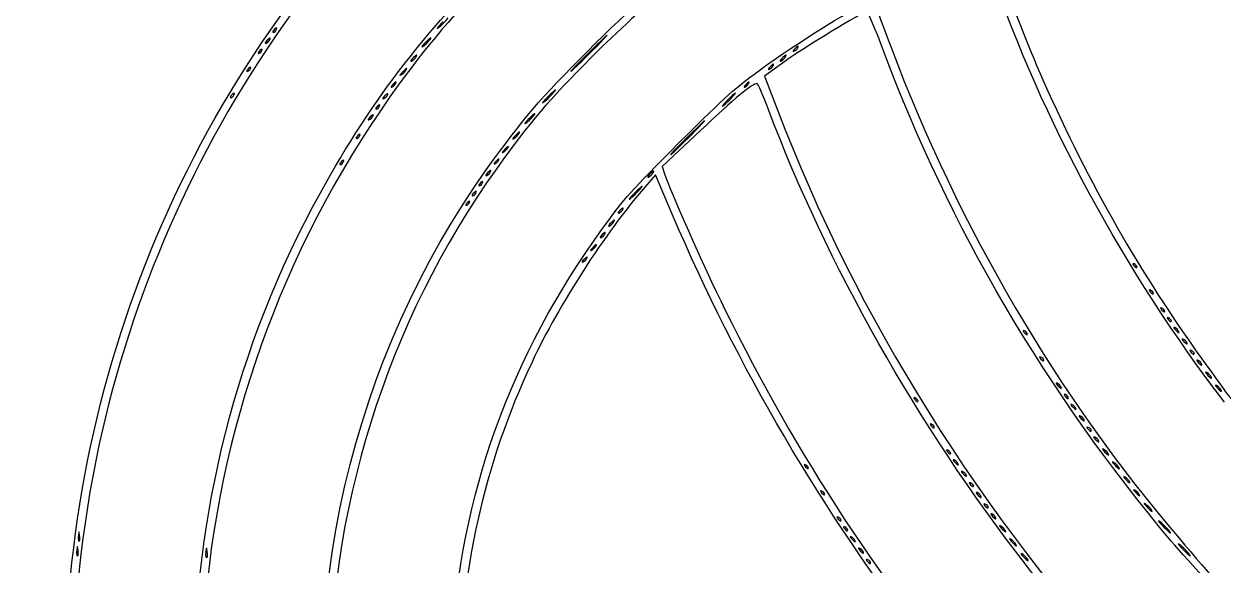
# Model space of a CAD drawing. Extents: x -1096.9 to -1063.6, y 947.9 to 977.9.
# Drawn here: x -1096.87 to -1088.63, y 955.3 to 959.02 of the extents above; entities that cross this region are included whole.
import ezdxf

# ---------------------------------------------------------------- set-up
doc = ezdxf.new("R2010")
doc.units = 0
doc.layers.add('Image', color=7, linetype='CONTINUOUS')

msp = doc.modelspace()

# ---------------------------------------------------------------- linework, layer by layer
at = {"layer": 'Image', "color": 7}
for points in [[(-1095.134811, 958.978603), (-1095.135076, 958.978606)], [(-1095.235856, 958.832646), (-1095.23612, 958.832649)], [(-1091.643952, 958.756975), (-1091.782831, 958.656288), (-1091.692529, 958.419467)], [(-1091.72166, 958.732536), (-1091.721422, 958.732538)], [(-1091.636861, 958.793739), (-1091.637099, 958.793731)], [(-1095.314463, 958.709144), (-1095.314728, 958.709144)], [(-1094.241842, 958.704162), (-1094.24171, 958.704156)], [(-1095.426726, 958.529502), (-1095.426991, 958.529505)], [(-1094.427474, 958.450916), (-1094.427739, 958.450916)], [(-1093.365939, 958.389308), (-1093.365807, 958.389315)], [(-1094.5622, 958.248814), (-1094.562465, 958.248814)], [(-1093.467142, 958.266266), (-1093.46701, 958.266284)], [(-1092.223812, 958.282434), (-1092.485538, 958.035663), (-1092.469399, 957.984961)], [(-1094.674489, 958.069172), (-1094.674754, 958.069175)], [(-1092.546287, 957.996571), (-1092.546525, 957.996563)], [(-1093.720137, 957.92321), (-1093.720402, 957.92321)], [(-1092.409682, 957.692551), (-1092.531073, 957.979314), (-1092.604839, 957.894246)], [(-1093.765063, 957.855844), (-1093.765328, 957.855844)], [(-1093.809963, 957.788489), (-1093.810228, 957.788492)], [(-1092.815765, 957.659748), (-1092.815976, 957.65974)], [(-1088.936761, 956.9005), (-1088.937, 956.900476)], [(-1088.880617, 956.821908), (-1088.880855, 956.821884)], [(-1089.644125, 956.372775), (-1089.644363, 956.372754)], [(-1089.58798, 956.294183), (-1089.588219, 956.294159)], [(-1089.346416, 955.963229), (-1089.346522, 955.96325)], [(-1090.194247, 955.620546), (-1090.194485, 955.620522)], [(-1089.121943, 955.671203), (-1089.121838, 955.671209)], [(-1090.0537, 955.435552), (-1090.053832, 955.435571)], [(-1089.975119, 955.334502), (-1089.975251, 955.334524)]]:
    msp.add_lwpolyline(points, dxfattribs=at)
for points in [[(-1095.179499, 958.912196)], [(-1094.0787, 958.91168)], [(-1092.888763, 958.910682)], [(-1091.552988, 958.856064)], [(-1094.174585, 958.793731)], [(-1094.314973, 958.609047)], [(-1091.889855, 958.609025)], [(-1094.371118, 958.530431)], [(-1093.225234, 958.552204)], [(-1091.990212, 958.529743)], [(-1094.472162, 958.384479)], [(-1092.21397, 958.327951)], [(-1093.545803, 958.164988)], [(-1093.607636, 958.081356)], [(-1093.663781, 958.002759)], [(-1092.630186, 957.889777)], [(-1092.754381, 957.744529)], [(-1092.877836, 957.576116)], [(-1092.93951, 957.491335)], [(-1093.001344, 957.407677)], [(-1089.224178, 957.343547)], [(-1089.111916, 957.163906)], [(-1089.033308, 957.040403)], [(-1088.988408, 956.973038)], [(-1089.976442, 956.883217)], [(-1089.864153, 956.703576)], [(-1088.831219, 956.748486)], [(-1088.779811, 956.675982)], [(-1089.745434, 956.518735)], [(-1088.71221, 956.585849)], [(-1089.695772, 956.445313)], [(-1088.64482, 956.496034)], [(-1090.728679, 956.422874)], [(-1090.616416, 956.243232)], [(-1089.538583, 956.220761)], [(-1089.487201, 956.148226)], [(-1090.504127, 956.063594)], [(-1089.4196, 956.05809)], [(-1091.480915, 955.962549)], [(-1090.452745, 955.991055)], [(-1090.3966, 955.912437)], [(-1089.273629, 955.867225)], [(-1091.368653, 955.782908)], [(-1090.346938, 955.839042)], [(-1090.295556, 955.766504)], [(-1089.206266, 955.777404)], [(-1090.245893, 955.693084)], [(-1091.256364, 955.603269)], [(-1091.211464, 955.535903)], [(-1090.12691, 955.530411)], [(-1088.998039, 955.525484)], [(-1096.487837, 955.462958)], [(-1091.160082, 955.463339)], [(-1096.499056, 955.361911)], [(-1091.103937, 955.384773)], [(-1088.863313, 955.368287)], [(-1095.612146, 955.350682)], [(-1091.054275, 955.311351)]]:
    msp.add_lwpolyline(points, close=True, dxfattribs=at)
for points in [[(-1092.831111, 961.149137), (-1094.632711, 960.019154), (-1095.905648, 958.20185), (-1096.354911, 956.118423)], [(-1095.177674, 958.972028), (-1094.712272, 959.642049), (-1094.091983, 960.292016), (-1093.450712, 960.781636)], [(-1092.618015, 960.232787), (-1093.183694, 959.843243), (-1093.798956, 959.257101), (-1094.206547, 958.719473)], [(-1091.838897, 959.686586), (-1092.258023, 959.431689), (-1092.597933, 959.161798), (-1092.971631, 958.787135)], [(-1094.834059, 957.855545), (-1094.463987, 958.521827), (-1094.106138, 958.982686), (-1093.517043, 959.551625)], [(-1093.000232, 958.826775), (-1092.690088, 959.136914), (-1092.51578, 959.286245), (-1092.208043, 959.505394)], [(-1090.181256, 959.434544), (-1090.166968, 959.363821), (-1089.996127, 958.917146), (-1089.892278, 958.679008)], [(-1088.624236, 956.41659), (-1089.306728, 957.30663), (-1089.885081, 958.373639), (-1090.217504, 959.355947)], [(-1091.783731, 958.721976), (-1091.585585, 958.865692), (-1091.19588, 959.11098), (-1091.080892, 959.164349)], [(-1091.080786, 959.099584), (-1091.108858, 959.098526), (-1091.507189, 958.856101), (-1091.643952, 958.756975)], [(-1090.965613, 958.830455), (-1091.021043, 958.978802), (-1091.072875, 959.09991), (-1091.080786, 959.099584)], [(-1091.016651, 959.131101), (-1091.016492, 959.12872), (-1090.969476, 959.002064), (-1090.912114, 958.849452)], [(-1095.14857, 958.978603), (-1095.161005, 958.967253), (-1095.164974, 958.957966), (-1095.157301, 958.957966)], [(-1095.157301, 958.957966), (-1095.149892, 958.957966), (-1095.139838, 958.967253), (-1095.134811, 958.978603)], [(-1095.135076, 958.978606), (-1095.129784, 958.991147), (-1095.135076, 958.991147), (-1095.14857, 958.978603)], [(-1093.990541, 959.031218), (-1094.027715, 958.99428), (-1094.042135, 958.975674), (-1094.022688, 958.989983)], [(-1094.022688, 958.989983), (-1094.003374, 959.004297), (-1093.972894, 959.034555), (-1093.955219, 959.057238)], [(-1096.413807, 952.786377), (-1096.870187, 954.93115), (-1096.420157, 957.183363), (-1095.177674, 958.972028)], [(-1095.199105, 958.903814), (-1095.214451, 958.888388), (-1095.21842, 958.879498), (-1095.207572, 958.884129)], [(-1095.207572, 958.884129), (-1095.196724, 958.888732), (-1095.184024, 958.901353), (-1095.179499, 958.912196)], [(-1095.179526, 958.912174), (-1095.175028, 958.922996), (-1095.183759, 958.919239), (-1095.199105, 958.903814)], [(-1094.129236, 958.861157), (-1094.112567, 958.872376), (-1094.089919, 958.895109), (-1094.0787, 958.91168)], [(-1094.078727, 958.911682), (-1094.067614, 958.928245), (-1094.081373, 958.919064), (-1094.108863, 958.891283)], [(-1093.090852, 958.708586), (-1093.035078, 958.760253), (-1092.944114, 958.851185), (-1092.888763, 958.910682)], [(-1092.888737, 958.910661), (-1092.833333, 958.970134), (-1092.878947, 958.927859), (-1092.990125, 958.816721)], [(-1095.249614, 958.832646), (-1095.261785, 958.821295), (-1095.266018, 958.812008), (-1095.258345, 958.812008)], [(-1095.258345, 958.812008), (-1095.250937, 958.812008), (-1095.240883, 958.821295), (-1095.235856, 958.832646)], [(-1095.23612, 958.832649), (-1095.230829, 958.84519), (-1095.23612, 958.84519), (-1095.249614, 958.832646)], [(-1094.108863, 958.891283), (-1094.136644, 958.863496), (-1094.145825, 958.849939), (-1094.129236, 958.861157)], [(-1093.683651, 958.028162), (-1093.458358, 958.343881), (-1093.311462, 958.515548), (-1093.000232, 958.826775)], [(-1092.990125, 958.816721), (-1093.101277, 958.705569), (-1093.146626, 958.65692), (-1093.090852, 958.708586)], [(-1091.572594, 958.84768), (-1091.587939, 958.832228), (-1091.591908, 958.823364), (-1091.58106, 958.827995)], [(-1091.58106, 958.827995), (-1091.570212, 958.832598), (-1091.557512, 958.845219), (-1091.552988, 958.856064)], [(-1091.553014, 958.85604), (-1091.548516, 958.866862), (-1091.557248, 958.863105), (-1091.572594, 958.84768)], [(-1088.98989, 955.46186), (-1089.84714, 956.484556), (-1090.513678, 957.621037), (-1090.965613, 958.830455)], [(-1090.912114, 958.849452), (-1090.450601, 957.621153), (-1089.761547, 956.446771), (-1088.935941, 955.481325)], [(-1094.193847, 958.785495), (-1094.212632, 958.767185), (-1094.219247, 958.75593), (-1094.208664, 958.760465)], [(-1094.208664, 958.760465), (-1094.19808, 958.764989), (-1094.182735, 958.779965), (-1094.174585, 958.793731)], [(-1094.174532, 958.793723), (-1094.16633, 958.807481), (-1094.174532, 958.803777), (-1094.193847, 958.785495)], [(-1092.971631, 958.787135), (-1093.266535, 958.491484), (-1093.393879, 958.341963), (-1093.622347, 958.023169)], [(-1091.749732, 958.704466), (-1091.738884, 958.70907), (-1091.726184, 958.72169), (-1091.72166, 958.732536)], [(-1091.721422, 958.732538), (-1091.716924, 958.74336), (-1091.725655, 958.739603), (-1091.741265, 958.724177)], [(-1091.656414, 958.785503), (-1091.675199, 958.767193), (-1091.681814, 958.755938), (-1091.670966, 958.760473)], [(-1091.670966, 958.760473), (-1091.660382, 958.764997), (-1091.645036, 958.779973), (-1091.636861, 958.793739)], [(-1091.637099, 958.793731), (-1091.629161, 958.807516), (-1091.637099, 958.803785), (-1091.656414, 958.785503)], [(-1094.206547, 958.719473), (-1095.801297, 956.615948), (-1096.096757, 953.832108), (-1094.978681, 951.444815)], [(-1095.328222, 958.709144), (-1095.340657, 958.697793), (-1095.344626, 958.688506), (-1095.336953, 958.688506)], [(-1095.336953, 958.688506), (-1095.329545, 958.688506), (-1095.31949, 958.697793), (-1095.314463, 958.709144)], [(-1095.314728, 958.709144), (-1095.309436, 958.721685), (-1095.314728, 958.721685), (-1095.328222, 958.709144)], [(-1094.266581, 958.689657), (-1094.288277, 958.668041), (-1094.294733, 958.656891), (-1094.281133, 958.664866)], [(-1094.281133, 958.664866), (-1094.267639, 958.672856), (-1094.249833, 958.69053), (-1094.241842, 958.704162)], [(-1094.24171, 958.704156), (-1094.233773, 958.717782), (-1094.244885, 958.711247), (-1094.266581, 958.689657)], [(-1092.370762, 958.197495), (-1092.032201, 958.536072), (-1091.998361, 958.566295), (-1091.783731, 958.721976)], [(-1091.741265, 958.724177), (-1091.756611, 958.708726), (-1091.76058, 958.699862), (-1091.749732, 958.704466)], [(-1089.892278, 958.679008), (-1089.5906, 957.987215), (-1089.229708, 957.34573), (-1088.817064, 956.767697)], [(-1094.334579, 958.600665), (-1094.349925, 958.585239), (-1094.353894, 958.576376), (-1094.343046, 958.58098)], [(-1094.343046, 958.58098), (-1094.332198, 958.585583), (-1094.319498, 958.598204), (-1094.314973, 958.609047)], [(-1094.315, 958.609025), (-1094.310502, 958.619847), (-1094.319233, 958.61609), (-1094.334579, 958.600665)], [(-1093.225234, 958.552204), (-1093.207771, 958.574772), (-1093.225234, 958.560379), (-1093.266244, 958.520242)], [(-1091.834875, 958.606181), (-1091.86644, 958.606181), (-1091.986111, 958.50656), (-1092.223812, 958.282434)], [(-1091.909461, 958.600643), (-1091.924807, 958.585218), (-1091.928776, 958.576328), (-1091.917928, 958.580958)], [(-1091.917928, 958.580958), (-1091.90708, 958.585562), (-1091.89438, 958.598183), (-1091.889855, 958.609025)], [(-1091.889882, 958.609004), (-1091.885384, 958.619826), (-1091.894115, 958.616069), (-1091.909461, 958.600643)], [(-1091.753648, 958.420695), (-1091.79196, 958.522713), (-1091.828499, 958.606181), (-1091.834875, 958.606181)], [(-1095.440484, 958.529502), (-1095.45292, 958.518152), (-1095.456889, 958.508865), (-1095.449216, 958.508865)], [(-1095.449216, 958.508865), (-1095.441807, 958.508865), (-1095.431753, 958.518152), (-1095.426726, 958.529502)], [(-1095.426991, 958.529505), (-1095.421699, 958.542046), (-1095.426991, 958.542046), (-1095.440484, 958.529502)], [(-1094.390724, 958.522073), (-1094.406069, 958.506621), (-1094.410038, 958.497758), (-1094.39919, 958.502361)], [(-1094.39919, 958.502361), (-1094.388342, 958.506965), (-1094.375642, 958.519586), (-1094.371118, 958.530431)], [(-1094.371144, 958.530434), (-1094.366646, 958.541282), (-1094.375378, 958.537498), (-1094.390724, 958.522073)], [(-1093.266244, 958.520242), (-1093.306408, 958.480102), (-1093.320775, 958.461645), (-1093.298206, 958.479224)], [(-1093.298206, 958.479224), (-1093.275716, 958.496792), (-1093.242829, 958.529643), (-1093.225234, 958.552204)], [(-1092.031222, 958.497781), (-1092.07136, 958.457641), (-1092.085753, 958.439184), (-1092.063184, 958.456763)], [(-1092.063184, 958.456763), (-1092.040694, 958.474331), (-1092.00778, 958.507182), (-1091.990212, 958.529743)], [(-1091.990212, 958.529743), (-1091.972749, 958.552312), (-1091.990212, 958.537919), (-1092.031222, 958.497781)], [(-1094.441232, 958.450916), (-1094.453403, 958.439565), (-1094.457637, 958.430278), (-1094.449964, 958.430278)], [(-1094.449964, 958.430278), (-1094.442555, 958.430278), (-1094.432501, 958.439565), (-1094.427474, 958.450916)], [(-1094.427739, 958.450916), (-1094.422447, 958.463457), (-1094.427739, 958.463457), (-1094.441232, 958.450916)], [(-1093.365807, 958.389315), (-1093.351255, 958.408948), (-1093.365807, 958.399846), (-1093.395758, 958.369048)], [(-1089.991205, 955.30225), (-1090.724234, 956.246524), (-1091.35889, 957.369466), (-1091.753648, 958.420695)], [(-1091.692529, 958.419467), (-1091.152065, 957.002388), (-1090.293756, 955.631262), (-1089.210817, 954.454998)], [(-1094.491768, 958.376121), (-1094.507114, 958.360669), (-1094.511082, 958.351805), (-1094.500235, 958.356409)], [(-1094.500235, 958.356409), (-1094.489387, 958.361013), (-1094.476687, 958.373634), (-1094.472162, 958.384479)], [(-1094.472189, 958.384481), (-1094.467691, 958.395303), (-1094.476422, 958.391546), (-1094.491768, 958.376121)], [(-1093.395758, 958.369048), (-1093.426741, 958.338285), (-1093.438567, 958.322183), (-1093.422216, 958.333327)], [(-1093.422216, 958.333327), (-1093.405812, 958.344466), (-1093.380412, 958.369665), (-1093.365939, 958.389308)], [(-1092.40484, 958.137083), (-1092.348431, 958.189357), (-1092.262547, 958.275256), (-1092.21397, 958.327951)], [(-1092.213996, 958.327974), (-1092.165419, 958.380693), (-1092.211351, 958.337923), (-1092.316522, 958.232933)], [(-1094.575958, 958.248814), (-1094.588394, 958.237463), (-1094.592362, 958.228176), (-1094.58469, 958.228176)], [(-1094.58469, 958.228176), (-1094.577281, 958.228176), (-1094.567227, 958.237463), (-1094.5622, 958.248814)], [(-1094.562465, 958.248814), (-1094.557173, 958.261355), (-1094.562465, 958.261355), (-1094.575958, 958.248814)], [(-1093.491881, 958.251759), (-1093.513577, 958.230142), (-1093.520033, 958.218993), (-1093.506433, 958.226967)], [(-1093.506433, 958.226967), (-1093.492939, 958.234958), (-1093.475133, 958.252632), (-1093.467142, 958.266266)], [(-1093.46701, 958.266284), (-1093.459073, 958.27991), (-1093.470185, 958.273375), (-1093.491881, 958.251759)], [(-1093.565091, 958.156752), (-1093.583877, 958.138443), (-1093.590491, 958.12719), (-1093.579908, 958.131722)], [(-1093.579908, 958.131722), (-1093.569325, 958.136247), (-1093.553979, 958.151222), (-1093.545803, 958.164988)], [(-1093.545777, 958.164981), (-1093.537839, 958.178739), (-1093.545777, 958.175035), (-1093.565091, 958.156752)], [(-1092.895166, 957.610364), (-1092.739406, 957.825308), (-1092.709693, 957.858561), (-1092.370762, 958.197495)], [(-1092.316522, 958.232933), (-1092.421509, 958.127955), (-1092.461223, 958.084809), (-1092.40484, 958.137083)], [(-1094.674754, 958.069175), (-1094.669462, 958.081716), (-1094.674754, 958.081716), (-1094.688247, 958.069172)], [(-1093.627242, 958.072972), (-1093.642588, 958.05752), (-1093.646556, 958.048656), (-1093.635709, 958.053287)], [(-1093.635709, 958.053287), (-1093.624861, 958.05789), (-1093.612161, 958.070511), (-1093.607636, 958.081356)], [(-1093.607663, 958.081333), (-1093.603165, 958.092154), (-1093.611896, 958.088397), (-1093.627242, 958.072972)], [(-1094.740423, 953.437392), (-1095.007441, 955.047927), (-1094.625091, 956.708846), (-1093.683651, 958.028162)], [(-1093.622347, 958.023169), (-1094.37969, 956.966341), (-1094.791938, 955.644144), (-1094.767146, 954.351361)], [(-1094.688247, 958.069172), (-1094.700418, 958.057822), (-1094.704652, 958.048535), (-1094.696979, 958.048535)], [(-1094.696979, 958.048535), (-1094.68957, 958.048535), (-1094.679516, 958.057822), (-1094.674489, 958.069172)], [(-1093.683386, 957.994377), (-1093.698732, 957.978926), (-1093.702701, 957.970062), (-1093.691853, 957.974692)], [(-1093.691853, 957.974692), (-1093.681005, 957.979296), (-1093.668305, 957.991917), (-1093.663781, 958.002759)], [(-1093.663807, 958.002738), (-1093.659309, 958.013559), (-1093.668041, 958.009802), (-1093.683386, 957.994377)], [(-1092.565839, 957.988334), (-1092.584625, 957.970025), (-1092.591239, 957.95877), (-1092.580391, 957.963305)], [(-1092.580391, 957.963305), (-1092.569808, 957.967829), (-1092.554462, 957.982804), (-1092.546287, 957.996571)], [(-1092.546525, 957.996563), (-1092.538587, 958.010321), (-1092.546525, 958.006617), (-1092.565839, 957.988334)], [(-1093.733895, 957.92321), (-1093.746331, 957.911859), (-1093.7503, 957.902572), (-1093.742627, 957.902572)], [(-1093.742627, 957.902572), (-1093.735218, 957.902572), (-1093.725164, 957.911859), (-1093.720137, 957.92321)], [(-1093.720402, 957.92321), (-1093.71511, 957.935751), (-1093.720402, 957.935751), (-1093.733895, 957.92321)], [(-1092.630186, 957.889777), (-1092.612459, 957.912346), (-1092.630186, 957.897952), (-1092.671196, 957.857815)], [(-1092.469399, 957.984961), (-1092.433918, 957.873526), (-1092.206959, 957.362954), (-1092.054823, 957.052349)], [(-1094.834059, 951.04277), (-1095.993596, 953.12778), (-1095.993173, 955.766744), (-1094.834059, 957.855545)], [(-1093.778822, 957.855844), (-1093.791257, 957.844493), (-1093.795226, 957.835207), (-1093.787553, 957.835207)], [(-1093.787553, 957.835207), (-1093.780145, 957.835207), (-1093.77009, 957.844493), (-1093.765063, 957.855844)], [(-1093.765328, 957.855844), (-1093.760036, 957.868385), (-1093.765328, 957.868385), (-1093.778822, 957.855844)], [(-1092.604839, 957.894246), (-1092.875666, 957.581939), (-1093.195124, 957.086743), (-1093.380412, 956.692114)], [(-1092.671196, 957.857815), (-1092.711334, 957.817678), (-1092.725727, 957.799218), (-1092.703158, 957.816797)], [(-1092.703158, 957.816797), (-1092.680669, 957.834365), (-1092.647754, 957.867218), (-1092.630186, 957.889777)], [(-1093.823721, 957.788489), (-1093.836157, 957.777138), (-1093.840126, 957.767852), (-1093.832453, 957.767852)], [(-1093.832453, 957.767852), (-1093.825044, 957.767852), (-1093.81499, 957.777138), (-1093.809963, 957.788489)], [(-1093.810228, 957.788492), (-1093.804936, 957.801033), (-1093.810228, 957.801033), (-1093.823721, 957.788489)], [(-1092.782427, 957.716459), (-1092.771579, 957.721063), (-1092.758879, 957.73371), (-1092.754381, 957.744529)], [(-1092.754381, 957.744505), (-1092.749884, 957.755326), (-1092.758615, 957.751569), (-1092.773961, 957.736144)], [(-1092.849843, 957.626482), (-1092.83926, 957.631006), (-1092.823914, 957.645982), (-1092.815765, 957.659748)], [(-1092.815976, 957.65974), (-1092.808039, 957.673525), (-1092.815976, 957.669794), (-1092.835291, 957.651512)], [(-1092.773961, 957.736144), (-1092.789306, 957.720692), (-1092.793275, 957.711829), (-1092.782427, 957.716459)], [(-1090.697325, 954.773186), (-1091.377992, 955.650047), (-1091.978173, 956.673289), (-1092.409682, 957.692551)], [(-1093.929423, 954.72603), (-1093.875474, 955.772991), (-1093.531516, 956.732256), (-1092.895166, 957.610364)], [(-1092.877862, 957.576092), (-1092.873365, 957.586914), (-1092.882096, 957.583156), (-1092.897442, 957.567731)], [(-1092.835291, 957.651512), (-1092.854076, 957.633202), (-1092.860691, 957.621947), (-1092.849843, 957.626482)], [(-1092.939484, 957.491328), (-1092.931546, 957.505086), (-1092.939484, 957.501382), (-1092.958799, 957.483099)], [(-1092.897442, 957.567731), (-1092.912787, 957.552306), (-1092.916756, 957.543443), (-1092.905908, 957.548046)], [(-1092.905908, 957.548046), (-1092.89506, 957.55265), (-1092.88236, 957.565271), (-1092.877836, 957.576116)], [(-1093.00137, 957.40768), (-1092.996872, 957.418501), (-1093.005603, 957.414744), (-1093.020949, 957.399319)], [(-1092.958799, 957.483099), (-1092.977584, 957.46479), (-1092.984199, 957.453534), (-1092.973615, 957.458069)], [(-1092.973615, 957.458069), (-1092.963032, 957.462594), (-1092.947686, 957.477569), (-1092.93951, 957.491335)], [(-1093.020949, 957.399319), (-1093.036295, 957.383867), (-1093.040264, 957.375003), (-1093.029416, 957.379607)], [(-1093.029416, 957.379607), (-1093.018568, 957.384211), (-1093.005868, 957.396832), (-1093.001344, 957.407677)], [(-1089.244816, 957.365957), (-1089.257251, 957.371328), (-1089.257251, 957.366005), (-1089.244816, 957.352384)], [(-1089.224178, 957.343547), (-1089.224178, 957.351008), (-1089.233439, 957.361089), (-1089.244816, 957.365957)], [(-1089.244816, 957.352384), (-1089.233439, 957.340055), (-1089.224178, 957.336086), (-1089.224178, 957.343547)], [(-1089.132553, 957.186316), (-1089.144989, 957.191687), (-1089.144989, 957.186363), (-1089.132553, 957.172743)], [(-1089.111916, 957.163906), (-1089.111916, 957.171367), (-1089.121176, 957.181448), (-1089.132553, 957.186316)], [(-1089.132553, 957.172743), (-1089.121176, 957.160413), (-1089.111916, 957.156444), (-1089.111916, 957.163906)], [(-1092.054823, 957.052349), (-1091.568387, 956.059233), (-1090.958787, 955.13167), (-1090.244094, 954.297116)], [(-1089.053945, 957.062814), (-1089.066381, 957.068185), (-1089.066381, 957.062861), (-1089.053945, 957.049241)], [(-1089.033308, 957.040403), (-1089.033308, 957.047865), (-1089.042568, 957.057945), (-1089.053945, 957.062814)], [(-1089.053945, 957.049241), (-1089.042568, 957.036911), (-1089.033308, 957.032942), (-1089.033308, 957.040403)], [(-1089.009046, 956.995448), (-1089.021481, 957.000819), (-1089.021481, 956.995496), (-1089.009046, 956.981875)], [(-1088.988408, 956.973038), (-1088.988408, 956.980499), (-1088.997669, 956.99058), (-1089.009046, 956.995448)], [(-1089.009046, 956.981875), (-1088.997669, 956.969545), (-1088.988408, 956.965577), (-1088.988408, 956.973038)], [(-1088.965072, 956.928546), (-1088.97592, 956.933149), (-1088.972216, 956.924286), (-1088.956605, 956.908861)], [(-1088.937, 956.900476), (-1088.941498, 956.911297), (-1088.954198, 956.923944), (-1088.965072, 956.928546)], [(-1089.997079, 956.905627), (-1090.009515, 956.910998), (-1090.009515, 956.905675), (-1089.997079, 956.892054)], [(-1089.976442, 956.883217), (-1089.976442, 956.890678), (-1089.985702, 956.900759), (-1089.997079, 956.905627)], [(-1089.997079, 956.892054), (-1089.985702, 956.879725), (-1089.976442, 956.875756), (-1089.976442, 956.883217)], [(-1088.956605, 956.908861), (-1088.941259, 956.893435), (-1088.932264, 956.889652), (-1088.936761, 956.9005)], [(-1088.908927, 956.849954), (-1088.919775, 956.854557), (-1088.916071, 956.845694), (-1088.900461, 956.830269)], [(-1088.880855, 956.821884), (-1088.885353, 956.832732), (-1088.898053, 956.845353), (-1088.908927, 956.849954)], [(-1088.900461, 956.830269), (-1088.885115, 956.814817), (-1088.876119, 956.81106), (-1088.880617, 956.821908)], [(-1088.851857, 956.770896), (-1088.864292, 956.776267), (-1088.864292, 956.770944), (-1088.851857, 956.757323)], [(-1088.831219, 956.748486), (-1088.831219, 956.755947), (-1088.84048, 956.766028), (-1088.851857, 956.770896)], [(-1088.851857, 956.757323), (-1088.84048, 956.744994), (-1088.831219, 956.741025), (-1088.831219, 956.748486)], [(-1088.817064, 956.767697), (-1088.597407, 956.460019), (-1088.605318, 956.470875), (-1088.577881, 956.439889)], [(-1093.380412, 956.692114), (-1093.713364, 955.982943), (-1093.876109, 955.246235), (-1093.876109, 954.448238)], [(-1089.88479, 956.725986), (-1089.897225, 956.731357), (-1089.897225, 956.726033), (-1089.88479, 956.712413)], [(-1089.864153, 956.703576), (-1089.864153, 956.711037), (-1089.873413, 956.721118), (-1089.88479, 956.725986)], [(-1089.88479, 956.712413), (-1089.873413, 956.700083), (-1089.864153, 956.696114), (-1089.864153, 956.703576)], [(-1088.807856, 956.704028), (-1088.818704, 956.708632), (-1088.815, 956.699768), (-1088.79939, 956.684343)], [(-1088.779784, 956.675958), (-1088.784282, 956.68678), (-1088.796982, 956.699427), (-1088.807856, 956.704028)], [(-1088.79939, 956.684343), (-1088.784044, 956.668891), (-1088.775048, 956.665134), (-1088.779811, 956.675982)], [(-1088.745547, 956.619954), (-1088.759305, 956.628024), (-1088.755601, 956.619425), (-1088.737345, 956.600534)], [(-1088.712263, 956.585857), (-1088.71676, 956.59652), (-1088.731842, 956.611866), (-1088.745547, 956.619954)], [(-1088.737345, 956.600534), (-1088.719089, 956.581775), (-1088.707765, 956.57516), (-1088.71221, 956.585849)], [(-1089.77348, 956.546781), (-1089.784328, 956.551385), (-1089.780624, 956.542521), (-1089.765013, 956.527096)], [(-1089.745408, 956.518711), (-1089.749905, 956.529559), (-1089.762605, 956.54218), (-1089.77348, 956.546781)], [(-1089.765013, 956.527096), (-1089.749667, 956.511644), (-1089.740671, 956.507887), (-1089.745434, 956.518735)], [(-1088.678158, 956.530139), (-1088.691916, 956.538208), (-1088.688212, 956.529609), (-1088.669956, 956.510718)], [(-1088.6449, 956.496042), (-1088.649398, 956.506704), (-1088.664479, 956.52205), (-1088.678158, 956.530139)], [(-1088.669956, 956.510718), (-1088.651699, 956.491959), (-1088.640402, 956.485345), (-1088.64482, 956.496034)], [(-1090.749316, 956.445284), (-1090.761751, 956.450655), (-1090.761751, 956.445332), (-1090.749316, 956.431711)], [(-1090.728679, 956.422874), (-1090.728679, 956.430335), (-1090.737939, 956.440416), (-1090.749316, 956.445284)], [(-1090.749316, 956.431711), (-1090.737939, 956.419381), (-1090.728679, 956.415413), (-1090.728679, 956.422874)], [(-1089.716409, 956.467723), (-1089.728845, 956.473094), (-1089.728845, 956.467771), (-1089.716409, 956.45415)], [(-1089.695772, 956.445313), (-1089.695772, 956.452774), (-1089.705032, 956.462855), (-1089.716409, 956.467723)], [(-1089.716409, 956.45415), (-1089.705032, 956.441821), (-1089.695772, 956.437852), (-1089.695772, 956.445313)], [(-1089.672435, 956.400821), (-1089.683283, 956.405425), (-1089.679579, 956.396561), (-1089.663969, 956.381136)], [(-1089.644363, 956.372754), (-1089.648861, 956.383575), (-1089.661561, 956.396222), (-1089.672435, 956.400821)], [(-1089.663969, 956.381136), (-1089.648623, 956.365684), (-1089.639627, 956.361927), (-1089.644125, 956.372775)], [(-1090.637053, 956.265643), (-1090.649489, 956.271014), (-1090.649489, 956.26569), (-1090.637053, 956.252069)], [(-1090.616416, 956.243232), (-1090.616416, 956.250694), (-1090.625676, 956.260774), (-1090.637053, 956.265643)], [(-1089.616291, 956.322229), (-1089.627139, 956.326833), (-1089.623435, 956.317969), (-1089.607824, 956.302544)], [(-1089.588219, 956.294159), (-1089.592716, 956.305007), (-1089.605416, 956.317628), (-1089.616291, 956.322229)], [(-1089.607824, 956.302544), (-1089.592478, 956.287092), (-1089.583483, 956.283335), (-1089.58798, 956.294183)], [(-1090.637053, 956.252069), (-1090.625676, 956.23974), (-1090.616416, 956.235771), (-1090.616416, 956.243232)], [(-1089.55922, 956.243172), (-1089.571656, 956.248543), (-1089.571656, 956.243219), (-1089.55922, 956.229598)], [(-1089.538583, 956.220761), (-1089.538583, 956.228223), (-1089.547843, 956.238303), (-1089.55922, 956.243172)], [(-1089.55922, 956.229598), (-1089.547843, 956.217269), (-1089.538583, 956.2133), (-1089.538583, 956.220761)], [(-1089.515246, 956.176272), (-1089.526094, 956.180875), (-1089.52239, 956.172012), (-1089.50678, 956.156587)], [(-1089.487174, 956.148202), (-1089.491672, 956.15905), (-1089.504372, 956.171671), (-1089.515246, 956.176272)], [(-1096.354911, 956.118423), (-1096.843755, 953.85132), (-1096.311228, 951.474295), (-1094.901978, 949.633155)], [(-1089.50678, 956.156587), (-1089.491434, 956.141135), (-1089.482438, 956.137378), (-1089.487201, 956.148226)], [(-1089.452937, 956.092195), (-1089.466695, 956.100265), (-1089.462991, 956.091666), (-1089.444735, 956.072775)], [(-1090.524764, 956.086004), (-1090.5372, 956.091375), (-1090.5372, 956.086051), (-1090.524764, 956.072431)], [(-1090.504127, 956.063594), (-1090.504127, 956.071055), (-1090.513387, 956.081135), (-1090.524764, 956.086004)], [(-1090.524764, 956.072431), (-1090.513387, 956.060101), (-1090.504127, 956.056132), (-1090.504127, 956.063594)], [(-1090.48079, 956.019101), (-1090.491638, 956.023705), (-1090.487934, 956.014841), (-1090.472324, 955.999416)], [(-1090.452718, 955.991032), (-1090.457216, 956.001879), (-1090.469916, 956.0145), (-1090.48079, 956.019101)], [(-1089.419679, 956.058096), (-1089.424177, 956.068785), (-1089.439258, 956.084104), (-1089.452937, 956.092195)], [(-1089.444735, 956.072775), (-1089.426479, 956.054016), (-1089.415181, 956.047401), (-1089.4196, 956.05809)], [(-1091.501553, 955.984959), (-1091.513988, 955.99033), (-1091.513988, 955.985007), (-1091.501553, 955.971386)], [(-1091.480915, 955.962549), (-1091.480915, 955.97001), (-1091.490176, 955.980091), (-1091.501553, 955.984959)], [(-1091.501553, 955.971386), (-1091.490176, 955.959057), (-1091.480915, 955.955088), (-1091.480915, 955.962549)], [(-1090.472324, 955.999416), (-1090.456978, 955.983965), (-1090.447982, 955.980207), (-1090.452745, 955.991055)], [(-1090.424646, 955.940509), (-1090.435494, 955.945113), (-1090.43179, 955.93625), (-1090.416179, 955.920798)], [(-1090.396574, 955.91244), (-1090.401071, 955.923261), (-1090.413771, 955.935908), (-1090.424646, 955.940509)], [(-1089.385839, 956.002546), (-1089.399597, 956.010537), (-1089.392983, 955.999371), (-1089.371287, 955.977755)], [(-1089.346522, 955.96325), (-1089.354459, 955.976876), (-1089.372186, 955.994566), (-1089.385839, 956.002546)], [(-1089.371287, 955.977755), (-1089.349591, 955.956138), (-1089.338531, 955.949608), (-1089.346416, 955.963229)], [(-1090.416179, 955.920798), (-1090.400833, 955.905346), (-1090.391837, 955.901589), (-1090.3966, 955.912437)], [(-1090.367575, 955.861452), (-1090.380011, 955.866823), (-1090.380011, 955.8615), (-1090.367575, 955.847879)], [(-1090.346938, 955.839042), (-1090.346938, 955.846503), (-1090.356198, 955.856584), (-1090.367575, 955.861452)], [(-1090.367575, 955.847879), (-1090.356198, 955.835549), (-1090.346938, 955.83158), (-1090.346938, 955.839042)], [(-1089.306966, 955.90133), (-1089.320725, 955.9094), (-1089.317021, 955.900801), (-1089.298764, 955.881909)], [(-1089.273708, 955.867233), (-1089.278206, 955.877896), (-1089.293288, 955.893242), (-1089.306966, 955.90133)], [(-1089.298764, 955.881909), (-1089.280508, 955.863151), (-1089.26921, 955.856536), (-1089.273629, 955.867225)], [(-1091.38929, 955.805318), (-1091.401726, 955.810689), (-1091.401726, 955.805366), (-1091.38929, 955.791745)], [(-1091.368653, 955.782908), (-1091.368653, 955.790369), (-1091.377913, 955.80045), (-1091.38929, 955.805318)], [(-1091.38929, 955.791745), (-1091.377913, 955.779415), (-1091.368653, 955.775446), (-1091.368653, 955.782908)], [(-1090.323601, 955.794549), (-1090.334449, 955.799153), (-1090.330745, 955.79029), (-1090.315135, 955.774864)], [(-1090.295529, 955.766482), (-1090.300027, 955.777304), (-1090.312727, 955.789951), (-1090.323601, 955.794549)], [(-1090.315135, 955.774864), (-1090.299789, 955.759413), (-1090.290793, 955.755656), (-1090.295556, 955.766504)], [(-1089.239604, 955.811509), (-1089.253362, 955.819579), (-1089.249658, 955.81098), (-1089.231401, 955.792089)], [(-1089.206345, 955.777412), (-1089.210843, 955.788101), (-1089.225925, 955.803421), (-1089.239604, 955.811509)], [(-1089.231401, 955.792089), (-1089.213145, 955.77333), (-1089.201847, 955.766715), (-1089.206266, 955.777404)], [(-1090.266531, 955.715494), (-1090.278966, 955.720866), (-1090.278966, 955.715542), (-1090.266531, 955.701921)], [(-1090.245893, 955.693084), (-1090.245893, 955.700546), (-1090.255154, 955.710626), (-1090.266531, 955.715494)], [(-1090.266531, 955.701921), (-1090.255154, 955.689592), (-1090.245893, 955.685623), (-1090.245893, 955.693084)], [(-1089.166526, 955.716341), (-1089.183194, 955.727612), (-1089.17658, 955.71654), (-1089.152238, 955.691708)], [(-1089.121838, 955.671209), (-1089.129775, 955.684755), (-1089.149883, 955.705065), (-1089.166526, 955.716341)], [(-1089.152238, 955.691708), (-1089.127632, 955.666891), (-1089.114032, 955.657654), (-1089.121943, 955.671203)], [(-1091.277001, 955.625679), (-1091.289436, 955.63105), (-1091.289436, 955.625729), (-1091.277001, 955.612106)], [(-1091.256364, 955.603269), (-1091.256364, 955.61073), (-1091.265624, 955.620811), (-1091.277001, 955.625679)], [(-1091.277001, 955.612106), (-1091.265624, 955.599776), (-1091.256364, 955.595808), (-1091.256364, 955.603269)], [(-1090.222557, 955.648592), (-1090.233405, 955.653196), (-1090.229701, 955.644332), (-1090.21409, 955.628907)], [(-1090.194485, 955.620522), (-1090.198983, 955.63137), (-1090.211683, 955.643991), (-1090.222557, 955.648592)], [(-1090.21409, 955.628907), (-1090.198745, 955.613455), (-1090.189749, 955.609698), (-1090.194247, 955.620546)], [(-1089.065217, 955.592966), (-1089.087971, 955.61064), (-1089.076065, 955.594818), (-1089.039288, 955.557633)], [(-1096.487837, 955.502254), (-1096.491542, 955.534027), (-1096.492335, 955.534027), (-1096.496304, 955.502254)], [(-1091.232101, 955.558313), (-1091.244537, 955.563685), (-1091.244537, 955.558361), (-1091.232101, 955.54474)], [(-1091.211464, 955.535903), (-1091.211464, 955.543365), (-1091.220724, 955.553445), (-1091.232101, 955.558313)], [(-1091.232101, 955.54474), (-1091.220724, 955.532411), (-1091.211464, 955.528442), (-1091.211464, 955.535903)], [(-1090.160248, 955.564515), (-1090.174006, 955.572585), (-1090.170302, 955.563986), (-1090.152046, 955.545095)], [(-1090.12699, 955.530418), (-1090.131487, 955.541081), (-1090.146569, 955.556427), (-1090.160248, 955.564515)], [(-1090.152046, 955.545095), (-1090.133789, 955.526336), (-1090.122492, 955.519721), (-1090.12691, 955.530411)], [(-1088.99796, 955.525487), (-1089.012247, 955.544907), (-1089.042542, 955.575286), (-1089.065217, 955.592966)], [(-1089.039288, 955.557633), (-1089.002352, 955.52047), (-1088.983725, 955.506053), (-1088.998039, 955.525484)], [(-1096.496304, 955.502254), (-1096.500273, 955.468884), (-1096.496304, 955.453716), (-1096.487837, 955.462958)], [(-1096.487837, 955.462958), (-1096.485192, 955.465339), (-1096.485192, 955.48296), (-1096.487837, 955.502254)], [(-1091.188127, 955.491411), (-1091.198975, 955.496015), (-1091.195271, 955.487151), (-1091.179661, 955.471699)], [(-1091.160055, 955.463341), (-1091.164553, 955.474163), (-1091.177253, 955.48681), (-1091.188127, 955.491411)], [(-1091.179661, 955.471699), (-1091.164315, 955.456274), (-1091.155319, 955.452491), (-1091.160082, 955.463339)], [(-1090.093123, 955.474869), (-1090.106881, 955.48286), (-1090.100267, 955.471694), (-1090.078571, 955.450078)], [(-1090.053832, 955.435571), (-1090.06177, 955.449197), (-1090.079497, 955.466887), (-1090.093123, 955.474869)], [(-1090.078571, 955.450078), (-1090.056875, 955.428461), (-1090.045815, 955.421934), (-1090.0537, 955.435552)], [(-1087.681552, 954.142962), (-1087.981139, 954.398438), (-1088.738245, 955.161645), (-1088.98989, 955.46186)], [(-1088.930491, 955.435766), (-1088.953245, 955.453441), (-1088.941603, 955.437618), (-1088.904562, 955.400434)], [(-1088.935941, 955.481325), (-1088.827753, 955.354838), (-1088.71602, 955.224079), (-1088.687577, 955.190749)], [(-1088.863234, 955.368287), (-1088.877521, 955.387707), (-1088.907816, 955.418087), (-1088.930491, 955.435766)], [(-1096.507522, 955.401207), (-1096.511491, 955.367837), (-1096.507522, 955.352669), (-1096.499056, 955.361911)], [(-1096.499056, 955.401207), (-1096.503025, 955.43298), (-1096.503818, 955.43298), (-1096.507522, 955.401207)], [(-1096.499056, 955.361911), (-1096.49641, 955.364292), (-1096.49641, 955.381913), (-1096.499056, 955.401207)], [(-1095.620613, 955.38998), (-1095.624581, 955.356611), (-1095.620613, 955.341442), (-1095.612146, 955.350682)], [(-1095.612146, 955.38998), (-1095.616115, 955.421751), (-1095.616644, 955.421751), (-1095.620613, 955.38998)], [(-1095.612146, 955.350682), (-1095.6095, 955.353063), (-1095.6095, 955.370684), (-1095.612146, 955.38998)], [(-1091.131983, 955.412819), (-1091.142831, 955.417423), (-1091.139127, 955.408559), (-1091.123516, 955.393134)], [(-1091.103911, 955.384749), (-1091.108409, 955.395571), (-1091.121109, 955.408218), (-1091.131983, 955.412819)], [(-1091.123516, 955.393134), (-1091.10817, 955.377682), (-1091.099175, 955.373925), (-1091.103937, 955.384773)], [(-1090.014542, 955.37382), (-1090.028035, 955.38181), (-1090.021685, 955.370645), (-1089.99999, 955.349028)], [(-1089.975251, 955.334524), (-1089.983189, 955.34815), (-1090.000916, 955.365837), (-1090.014542, 955.37382)], [(-1088.904562, 955.400434), (-1088.867599, 955.363271), (-1088.848999, 955.348853), (-1088.863313, 955.368287)], [(-1091.074912, 955.333762), (-1091.087348, 955.339133), (-1091.087348, 955.333809), (-1091.074912, 955.320188)], [(-1091.054275, 955.311351), (-1091.054275, 955.318813), (-1091.063535, 955.328893), (-1091.074912, 955.333762)], [(-1091.074912, 955.320188), (-1091.063535, 955.307885), (-1091.054275, 955.30389), (-1091.054275, 955.311351)], [(-1089.99999, 955.349028), (-1089.978294, 955.327412), (-1089.967234, 955.320882), (-1089.975119, 955.334502)], [(-1088.94589, 954.124499), (-1089.405365, 954.583954), (-1089.630684, 954.837837), (-1089.991205, 955.30225)]]:
    msp.add_open_spline(points, degree=3, dxfattribs=at)

doc.saveas('drawing.dxf')
